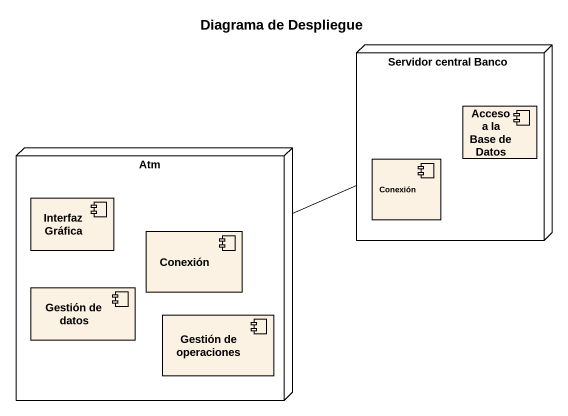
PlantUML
@startuml
title Diagrama de Despliegue
node "Servidor central Banco" as Servidor_central_Banco {
  component "Acceso a la Base de Datos" as Acceso_a_la_Base_de_Datos
  component Conexión
}
node Atm {
  component "Interfaz Gráfica" as Interfaz_Gráfica
  component "Conexión" as Conexión_2
  component "Gestión de datos" as Gestión_de_datos
  component "Gestión de operaciones" as Gestión_de_operaciones
}
Atm -right- Servidor_central_Banco
@enduml
